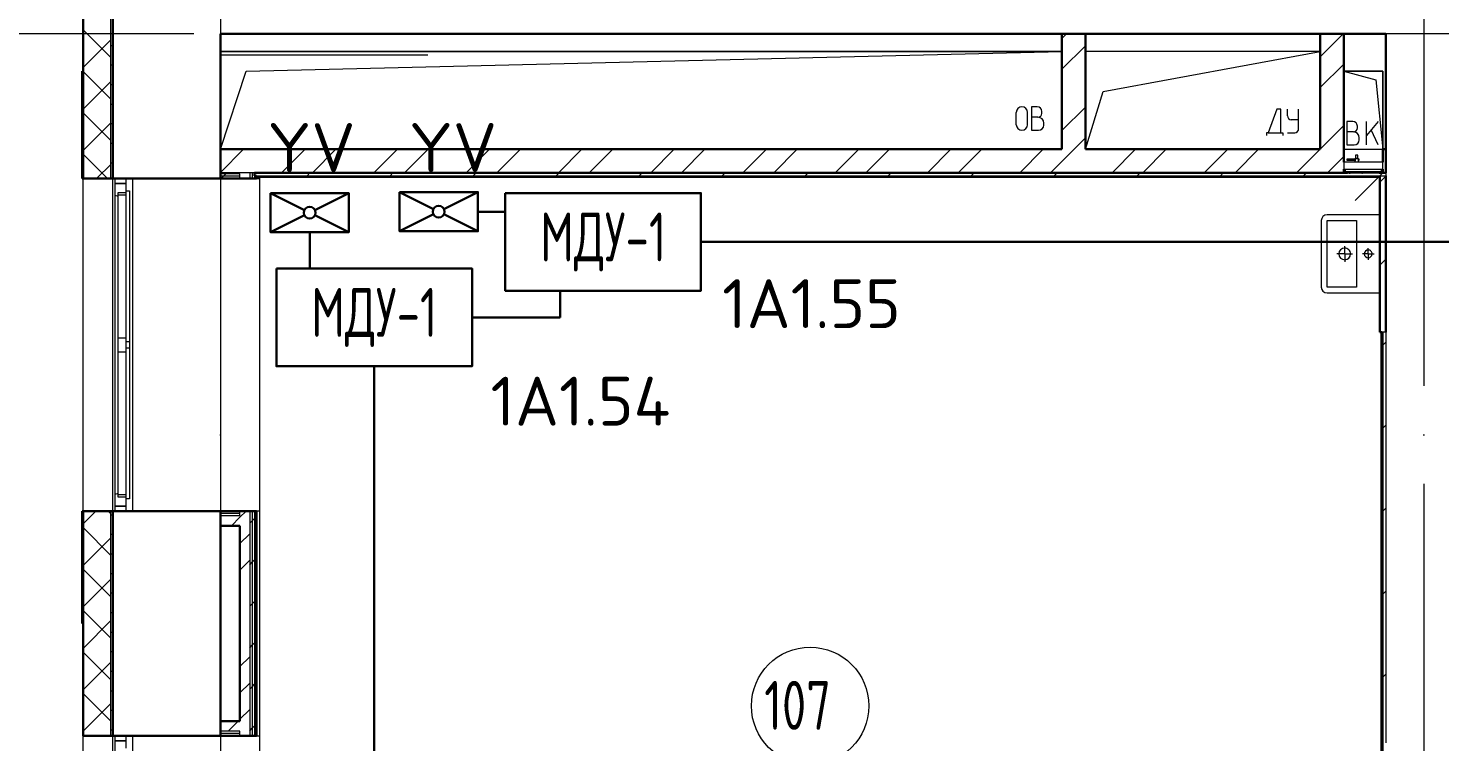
# Model space of a CAD drawing. Header units: millimetres. Extents: x -1073752 to 1436911, y -1379358 to 94781.
# Drawn here: x -1058849 to -1051637, y -906439 to -902790 of the extents above; entities that cross this region are included whole.
import ezdxf
from ezdxf.enums import TextEntityAlignment as Align

# ---------------------------------------------------------------- set-up
doc = ezdxf.new("R2010")
doc.units = ezdxf.units.MM
doc.set_wipeout_variables(frame=1)
doc.linetypes.add('ADSK_Линия сетки', pattern=[25, 20, -2.5, 0, -2.5])
for name, color, linetype, lineweight in [('_ Окна', 7, 'Continuous', 9), ('RC-Дымоудаление', 1, 'Continuous', 30), ('лс', 5, 'Continuous', 30), ('Марки помещений', 7, 'Continuous', 20), ('Оборудование', 7, 'Continuous', 18), ('Ограждение', 252, 'Continuous', 9), ('Окна', 7, 'Continuous', 9), ('Оси', 252, 'Continuous', 9), ('Перекрытие', 252, 'Continuous', 18), ('Стены внутренние', 7, 'Continuous', 18), ('Стены наружные', 7, 'Continuous', 18), ('Стены штриховка', 7, 'Continuous', 9), ('Узлы', 7, 'Continuous', 18)]:
    doc.layers.add(name, color=color, linetype=linetype, lineweight=lineweight)
doc.layers.add('RC-Позиционные_обозначения', color=7, linetype='Continuous')
doc.layers.add('RC-Таблицы', color=7, linetype='Continuous')
doc.layers.add('Линии', color=7, linetype='Continuous', lineweight=9, true_color=0x00a600)
doc.styles.add('GOST Common_3', font='', dxfattribs={"height": 3.5})
doc.styles.add('ISOCPEUR', font='isocpeur.ttf', dxfattribs={"height": 250})
doc.styles.add('RubezhCAD', font='isocpeur.ttf')
doc.styles.get("Standard").update_dxf_attribs({"font": 'arial.ttf'})
doc.styles.get('GOST Common_3').set_extended_font_data('GOST 2.304 type A')

# ---------------------------------------------------------------- blocks, each defined once
blk = doc.blocks.new('1 этаж')
at = {"color": 251, "lineweight": 18, "true_color": 0x636466}
for p, q in [((-61155.8, -5433.7), (-65455.8, -5433.7)), ((-65323.8, -5533.7), (-61155.8, -5433.7)), ((-59835.8, -5433.7), (-61035.8, -5433.7)), ((-60945.9, -5637.4), (-59835.8, -5433.7)), ((-65455.8, -5933.7), (-65323.8, -5533.7)), ((-59715.8, -5533.7), (-59551.7, -5578.3)), ((-59515.8, -5533.7), (-59715.8, -5533.7)), ((-59515.8, -5933.7), (-59515.8, -5533.7)), ((-59551.7, -5578.3), (-59515.8, -5933.7)), ((-61035.8, -5933.7), (-60945.9, -5637.4)), ((-61389.1, -5807.7), (-61389.1, -5745.1)), ((-61331.7, -5807.7), (-61331.7, -5745.1)), ((-61281.6, -5716.4), (-61311.6, -5716.4)), ((-61311.6, -5716.4), (-61311.6, -5836.4)), ((-61278.2, -5769.7), (-61311.6, -5769.7)), ((-61258.2, -5749.7), (-61258.2, -5739.7)), ((-60057.5, -5728.7), (-60101.2, -5848.7)), ((-60037.9, -5728.7), (-60057.5, -5728.7)), ((-60037.9, -5848.7), (-60037.9, -5728.7)), ((-60003.7, -5762.1), (-60003.7, -5728.7)), ((-59946.3, -5828.7), (-59946.3, -5728.7)), ((-61311.6, -5836.4), (-61274.9, -5836.4)), ((-61248.2, -5809.7), (-61248.2, -5799.7)), ((-59946.3, -5782.1), (-59983.7, -5782.1)), ((-59669.6, -5791.3), (-59699.6, -5791.3)), ((-59699.6, -5791.3), (-59699.6, -5911.3)), ((-59646.3, -5824.6), (-59646.3, -5814.6)), ((-59539.6, -5791.3), (-59599.6, -5862.8)), ((-59599.6, -5911.3), (-59599.6, -5791.3)), ((-59539.6, -5911.3), (-59575.6, -5834.2)), ((-60111.2, -5848.7), (-60111.2, -5863.7)), ((-60101.2, -5848.7), (-60111.2, -5848.7)), ((-60101.2, -5848.7), (-60037.9, -5848.7)), ((-60037.9, -5848.7), (-60027.9, -5848.7)), ((-60027.9, -5848.7), (-60027.9, -5863.7)), ((-60003.7, -5848.7), (-59966.3, -5848.7)), ((-59666.3, -5844.6), (-59699.6, -5844.6)), ((-59699.6, -5911.3), (-59663, -5911.3)), ((-59636.3, -5884.6), (-59636.3, -5874.6))]:
    blk.add_line(p, q, dxfattribs=at)
for centre, radius, start, end in [((-61360.4, -5745.1), 28.7, 0, 180), ((-61281.6, -5739.7), 23.3, 0, 90), ((-61278.2, -5749.7), 20, 270, 0), ((-61278.2, -5799.7), 30, 0, 90), ((-59983.7, -5762.1), 20, 180, 270), ((-61360.4, -5807.7), 28.7, 180, 0), ((-61274.9, -5809.7), 26.7, 270, 0), ((-59966.3, -5828.7), 20, 270, 0), ((-59669.6, -5814.6), 23.3, 0, 90), ((-59666.3, -5824.6), 20, 270, 0), ((-59666.3, -5874.6), 30, 0, 90), ((-59663, -5884.6), 26.7, 270, 0)]:
    blk.add_arc(centre, radius, start, end, dxfattribs=at)
at = {"layer": '_ Окна', "color": 251, "true_color": 0x636466}
for p, q in [((-65995.8, -6083.7), (-65995.8, -6108.7)), ((-65995.8, -6108.7), (-65937.8, -6108.7)), ((-65937.8, -6108.7), (-65937.8, -6083.7)), ((-65937.8, -7758.7), (-65995.8, -7758.7)), ((-65995.8, -7758.7), (-65995.8, -7783.7)), ((-65937.8, -7783.7), (-65937.8, -7758.7)), ((-65995.8, -8933.7), (-65995.8, -8958.7)), ((-65937.8, -8958.7), (-65937.8, -8933.7)), ((-65995.8, -8958.7), (-65937.8, -8958.7))]:
    blk.add_line(p, q, dxfattribs=at)
at = {"layer": '_ Окна', "color": 251, "lineweight": 18, "true_color": 0x636466}
for p, q in [((-65937.8, -6108.7), (-65995.8, -6108.7)), ((-65995.8, -6108.7), (-65995.8, -6168.2)), ((-65937.8, -6146.7), (-65937.8, -6108.7)), ((-65995.8, -6168.2), (-65978.8, -6172.7)), ((-65978.8, -6154.7), (-65937.8, -6154.7)), ((-65978.8, -6166.7), (-65978.8, -6154.7)), ((-65978.8, -7694.7), (-65995.8, -7699.3)), ((-65995.8, -7699.3), (-65995.8, -7758.7)), ((-65978.8, -7712.7), (-65978.8, -7700.7)), ((-65937.8, -7712.7), (-65978.8, -7712.7)), ((-65995.8, -7758.7), (-65937.8, -7758.7)), ((-65937.8, -7758.7), (-65937.8, -7720.7)), ((-65937.8, -8958.7), (-65995.8, -8958.7)), ((-65995.8, -8958.7), (-65995.8, -9018.2)), ((-65937.8, -8996.7), (-65937.8, -8958.7))]:
    blk.add_line(p, q, dxfattribs=at)
at = {"layer": 'Линии', "color": 251, "lineweight": 18, "ltscale": 100, "true_color": 0x636466}
for p, q in [((-65455.8, -5343.7), (-65455.8, -5450.7)), ((-65455.8, -5450.7), (-64395.8, -5450.7))]:
    blk.add_line(p, q, dxfattribs=at)
at = {"layer": 'Марки помещений', "color": 251, "true_color": 0x636466}
blk.add_circle((-62442.4, -8780.1), 300, dxfattribs=at)
at = {"layer": 'Оборудование', "color": 251, "true_color": 0x636466}
for p, q in [((-59700, -5983.4), (-59700, -5988.4)), ((-59654.1, -5983.4), (-59700, -5983.4)), ((-59659, -5982.8), (-59659, -5998.7)), ((-59639.7, -5982.8), (-59659, -5982.8)), ((-59655.4, -5980.9), (-59657.4, -5982.8)), ((-59655.4, -5963.4), (-59655.4, -5980.9)), ((-59643.2, -5963.4), (-59655.4, -5963.4)), ((-59643.2, -5980.9), (-59655.4, -5980.9)), ((-59636.2, -5983.4), (-59644.5, -5983.4)), ((-59643.2, -5980.9), (-59643.2, -5963.4)), ((-59641.2, -5982.8), (-59643.2, -5980.9)), ((-59639.7, -5998.7), (-59639.7, -5982.8)), ((-59636.2, -5988.4), (-59636.2, -5983.4)), ((-59715.8, -5998.7), (-59715.8, -6035.1)), ((-59515.8, -5998.7), (-59715.8, -5998.7)), ((-59714.9, -6036), (-59516.7, -6036)), ((-59708.8, -6036), (-59708.8, -6045.8)), ((-59707.8, -6046.7), (-59523.8, -6046.7)), ((-59700, -5988.4), (-59654.1, -5988.4)), ((-59696.8, -6048.3), (-59696.8, -6053.7)), ((-59696.8, -6053.7), (-59534.8, -6053.7)), ((-59687.8, -6047.2), (-59687.8, -6045.8)), ((-59687.8, -6047.2), (-59687.8, -6045.8)), ((-59687.8, -6053.7), (-59687.8, -6055.7)), ((-59687.8, -6055.7), (-59683.8, -6055.7)), ((-59623.3, -6055.7), (-59683.8, -6055.7)), ((-59515.8, -6053.7), (-59657.2, -6195.2)), ((-59644.5, -5988.4), (-59636.2, -5988.4)), ((-59623.3, -6055.7), (-59619.3, -6055.7)), ((-59619.3, -6055.7), (-59619.3, -6053.7)), ((-59543.8, -6045.8), (-59543.8, -6047.2)), ((-59543.8, -6047.2), (-59543.8, -6045.8)), ((-59534.8, -6053.7), (-59534.8, -6048.3)), ((-59522.8, -6045.8), (-59522.8, -6036)), ((-59515.8, -6035.1), (-59515.8, -5998.7))]:
    blk.add_line(p, q, dxfattribs=at)
for points, knots in [([(-59715.8, -6035.1), (-59715.8, -6035.2), (-59715.8, -6035.4), (-59715.7, -6035.6), (-59715.6, -6035.7), (-59715.4, -6035.8), (-59715.3, -6035.9), (-59715.1, -6036), (-59715, -6036), (-59714.9, -6036)], [0, 0, 0, 0, 0.166667, 0.333333, 0.458333, 0.583333, 0.708333, 0.833333, 1, 1, 1, 1]), ([(-59708.8, -6045.8), (-59708.8, -6045.9), (-59708.8, -6046), (-59708.7, -6046.2), (-59708.6, -6046.4), (-59708.4, -6046.5), (-59708.3, -6046.6), (-59708.2, -6046.7), (-59708.1, -6046.7), (-59707.9, -6046.7), (-59707.8, -6046.7)], [0, 0, 0, 0, 0.166667, 0.333333, 0.458333, 0.583333, 0.666667, 0.75, 0.833333, 1, 1, 1, 1]), ([(-59698.3, -6046.7), (-59698.2, -6046.7), (-59698, -6046.8), (-59697.7, -6046.8), (-59697.6, -6046.9), (-59697.4, -6047), (-59697.2, -6047.2), (-59697.1, -6047.3), (-59697, -6047.5), (-59696.9, -6047.7), (-59696.8, -6047.9), (-59696.8, -6048.1), (-59696.8, -6048.3)], [0, 0, 0, 0, 0.166667, 0.25, 0.333333, 0.416667, 0.5, 0.583333, 0.666667, 0.75, 0.833333, 1, 1, 1, 1]), ([(-59534.8, -6048.3), (-59534.8, -6048.1), (-59534.8, -6047.9), (-59534.7, -6047.7), (-59534.6, -6047.5), (-59534.5, -6047.3), (-59534.4, -6047.2), (-59534.2, -6047), (-59534, -6046.9), (-59533.9, -6046.8), (-59533.6, -6046.8), (-59533.4, -6046.7), (-59533.3, -6046.7)], [-1, -1, -1, -1, -0.833333, -0.75, -0.666667, -0.583333, -0.5, -0.416667, -0.333333, -0.25, -0.166667, 0, 0, 0, 0]), ([(-59523.8, -6046.7), (-59523.7, -6046.7), (-59523.5, -6046.7), (-59523.4, -6046.7), (-59523.3, -6046.6), (-59523.2, -6046.5), (-59523, -6046.4), (-59522.9, -6046.2), (-59522.8, -6046), (-59522.8, -6045.9), (-59522.8, -6045.8)], [-1, -1, -1, -1, -0.833333, -0.75, -0.666667, -0.583333, -0.458333, -0.333333, -0.166667, 0, 0, 0, 0]), ([(-59516.7, -6036), (-59516.6, -6036), (-59516.5, -6036), (-59516.3, -6036), (-59516.2, -6035.9), (-59516, -6035.7), (-59515.9, -6035.6), (-59515.8, -6035.4), (-59515.8, -6035.2), (-59515.8, -6035.1)], [-1, -1, -1, -1, -0.833333, -0.75, -0.583333, -0.458333, -0.333333, -0.166667, 0, 0, 0, 0])]:
    blk.add_open_spline(points, degree=3, knots=knots, dxfattribs=at)
at = {"layer": 'Ограждение', "color": 251, "true_color": 0x636466}
for p, q in [((-65905.8, -6083.7), (-65905.8, -7783.7)), ((-65455.8, -6083.7), (-65455.8, -7783.7)), ((-65270.8, -6083.7), (-65255.8, -6083.7)), ((-65255.8, -6073.7), (-65255.8, -13778.7)), ((-59530.8, -6078.7), (-65255.8, -6078.7)), ((-65255.8, -6083.7), (-65255.8, -7783.7)), ((-59525.8, -6868.5), (-59525.8, -11693.7)), ((-65255.8, -7783.7), (-65270.8, -7783.7)), ((-65905.8, -8933.7), (-65905.8, -10633.7)), ((-65455.8, -8933.7), (-65455.8, -10633.7)), ((-65270.8, -8933.7), (-65255.8, -8933.7)), ((-65255.8, -8933.7), (-65255.8, -10633.7))]:
    blk.add_line(p, q, dxfattribs=at)
at = {"layer": 'Окна', "color": 251, "true_color": 0x636466}
for p, q in [((-65995.8, -6168.2), (-65995.8, -7699.3)), ((-65978.8, -6898.7), (-65978.8, -6166.7)), ((-65978.8, -6166.7), (-65937.8, -6166.7)), ((-65937.8, -6918.7), (-65937.8, -6146.7)), ((-65937.8, -6146.7), (-65920.8, -6146.7)), ((-65920.8, -6146.7), (-65920.8, -6918.7)), ((-65978.8, -6968.7), (-65978.8, -6898.7)), ((-65937.8, -6898.7), (-65978.8, -6898.7)), ((-65937.8, -6948.7), (-65937.8, -6918.7)), ((-65920.8, -6918.7), (-65937.8, -6918.7)), ((-65920.8, -6918.7), (-65920.8, -6948.7)), ((-65978.8, -7700.7), (-65978.8, -6968.7)), ((-65978.8, -6968.7), (-65937.8, -6968.7)), ((-65937.8, -7720.7), (-65937.8, -6948.7)), ((-65937.8, -6948.7), (-65920.8, -6948.7)), ((-65920.8, -6948.7), (-65920.8, -7720.7)), ((-65937.8, -7700.7), (-65978.8, -7700.7)), ((-65920.8, -7720.7), (-65937.8, -7720.7))]:
    blk.add_line(p, q, dxfattribs=at)
at = {"layer": 'Оси', "color": 251, "linetype": 'ADSK_Линия сетки', "ltscale": 100, "true_color": 0x636466}
for p, q in [((-65455.8, -2643.7), (-65455.8, -33769.9)), ((-59305.8, -2643.7), (-59305.8, -33769.9)), ((4411.5, -5343.7), (-72528.1, -5343.7))]:
    blk.add_line(p, q, dxfattribs=at)
at = {"layer": 'Перекрытие', "color": 251, "ltscale": 100, "true_color": 0x636466}
for p, q in [((-65455.8, -5433.7), (-61155.8, -5433.7)), ((-59715.8, -5533.7), (-59515.8, -5533.7)), ((-59515.8, -5533.7), (-59515.8, -5933.7))]:
    blk.add_line(p, q, dxfattribs=at)
at = {"layer": 'Стены внутренние', "color": 251, "lineweight": 30, "true_color": 0x636466}
for p, q in [((-66157.8, -4641.7), (-66157.8, -6083.7)), ((-65455.8, -5933.7), (-65455.8, -5343.7)), ((-65455.8, -5343.7), (-61155.8, -5343.7)), ((-61035.8, -5343.7), (-59835.8, -5343.7)), ((-59715.8, -5343.7), (-59500.8, -5343.7)), ((-59500.8, -5343.7), (-59500.8, -5933.7)), ((-66157.8, -6083.7), (-66015.8, -6083.7)), ((-66005.8, -6083.7), (-65455.8, -6083.7)), ((-59500.8, -6068.7), (-59500.8, -6868.5)), ((-66157.8, -7783.7), (-66157.8, -8933.7)), ((-66015.8, -7783.7), (-66157.8, -7783.7)), ((-65455.8, -7783.7), (-66005.8, -7783.7)), ((-66005.8, -7783.7), (-66005.8, -8933.7)), ((-65455.8, -8858.7), (-65455.8, -7858.7)), ((-66157.8, -8933.7), (-66015.8, -8933.7)), ((-66005.8, -8933.7), (-65455.8, -8933.7))]:
    blk.add_line(p, q, dxfattribs=at)
at = {"layer": 'Стены внутренние', "color": 251, "linetype": 'Continuous', "lineweight": 9, "true_color": 0x636466}
for p, q in [((-66015.8, -5464.6), (-66155.8, -5324.6)), ((-66155.8, -5514.3), (-66015.8, -5374.3)), ((-66155.8, -5492), (-66155.8, -5492)), ((-66015.8, -5676.7), (-66155.8, -5536.7)), ((-66155.8, -5726.4), (-66015.8, -5586.4)), ((-66155.8, -5695.2), (-66155.8, -5695.2)), ((-66015.8, -5888.8), (-66155.8, -5748.8)), ((-66155.8, -5938.5), (-66015.8, -5798.5)), ((-66033, -6083.7), (-66155.8, -5961)), ((-66155.8, -6000), (-66155.8, -6000)), ((-66086.9, -6081.7), (-66015.8, -6010.7)), ((-66155.8, -6067.6), (-66157.8, -6064.1)), ((-66146.5, -6083.7), (-66147.6, -6081.7)), ((-66155.8, -7847.7), (-66093.8, -7785.7)), ((-66015.8, -7798), (-66030.1, -7783.7)), ((-66015.8, -8010.2), (-66155.8, -7870.2)), ((-66155.8, -8059.9), (-66015.8, -7919.9)), ((-66155.8, -7930.4), (-66155.8, -7930.4)), ((-66015.8, -8222.3), (-66155.8, -8082.3)), ((-66155.8, -8272), (-66015.8, -8132)), ((-66155.8, -8235.2), (-66155.8, -8235.2)), ((-66015.8, -8434.4), (-66155.8, -8294.4)), ((-66155.8, -8484.1), (-66015.8, -8344.1)), ((-66015.8, -8646.6), (-66155.8, -8506.6)), ((-66155.8, -8696.3), (-66015.8, -8556.3)), ((-66015.8, -8858.7), (-66155.8, -8718.7)), ((-66155.8, -8908.4), (-66015.8, -8768.4)), ((-66155.8, -8844.8), (-66155.8, -8844.8)), ((-66154.9, -8931.7), (-66155.8, -8930.8))]:
    blk.add_line(p, q, dxfattribs=at)
at = {"layer": 'Стены внутренние', "color": 251, "true_color": 0x636466}
for p, q in [((-59500.8, -6053.7), (-59500.8, -6068.7)), ((-66157.8, -7783.7), (-66157.8, -6083.7)), ((-66005.8, -7783.7), (-66005.8, -6083.7)), ((-59500.8, -6868.5), (-59500.8, -8968.7)), ((-66157.8, -10633.7), (-66157.8, -8933.7)), ((-66005.8, -10633.7), (-66005.8, -8933.7))]:
    blk.add_line(p, q, dxfattribs=at)
at = {"layer": 'Стены наружные', "color": 251, "lineweight": 30, "true_color": 0x636466}
for p, q in [((-66005.8, -6083.7), (-66005.8, -4793.7)), ((-61155.8, -5343.7), (-61155.8, -5933.7)), ((-61035.8, -5343.7), (-61155.8, -5343.7)), ((-61035.8, -5933.7), (-61035.8, -5343.7)), ((-59835.8, -5343.7), (-59835.8, -5933.7)), ((-59715.8, -5343.7), (-59835.8, -5343.7)), ((-59715.8, -5998.7), (-59715.8, -5343.7)), ((-66162.8, -5533.7), (-66162.8, -6083.7)), ((-66157.8, -5533.7), (-66162.8, -5533.7)), ((-61155.8, -5933.7), (-65455.8, -5933.7)), ((-65455.8, -5933.7), (-65455.8, -6083.7)), ((-59835.8, -5933.7), (-61035.8, -5933.7)), ((-59500.8, -5933.7), (-59515.8, -5933.7)), ((-59515.8, -5933.7), (-59515.8, -5998.7)), ((-59500.8, -6053.7), (-59500.8, -5933.7)), ((-59696.8, -6053.7), (-65280.8, -6053.7)), ((-65280.8, -6053.7), (-65280.8, -6068.7)), ((-59715.8, -6053.7), (-59715.8, -6035.4)), ((-59500.8, -6053.7), (-59534.8, -6053.7)), ((-59515.8, -6035.4), (-59515.8, -6053.7)), ((-66162.8, -6083.7), (-66157.8, -6083.7)), ((-66015.8, -6083.7), (-66005.8, -6083.7)), ((-65455.8, -6083.7), (-65270.8, -6083.7)), ((-65275.8, -6068.7), (-65270.8, -6068.7)), ((-65270.8, -6083.7), (-65270.8, -6073.7)), ((-65270.8, -6073.7), (-59530.8, -6073.7)), ((-59530.8, -6073.7), (-59530.8, -6868.5)), ((-59530.8, -6868.5), (-59520.8, -6868.5)), ((-59520.8, -6868.5), (-59520.8, -11693.7)), ((-66162.8, -7783.7), (-66162.8, -8358.7)), ((-66157.8, -7783.7), (-66162.8, -7783.7)), ((-66005.8, -7783.7), (-66015.8, -7783.7)), ((-65270.8, -7783.7), (-65455.8, -7783.7)), ((-65455.8, -7783.7), (-65455.8, -7858.7)), ((-65270.8, -8933.7), (-65270.8, -7783.7)), ((-65455.8, -7858.7), (-65355.8, -7858.7)), ((-65355.8, -7858.7), (-65355.8, -8858.7)), ((-66162.8, -8358.7), (-66157.8, -8358.7)), ((-65355.8, -8858.7), (-65455.8, -8858.7)), ((-65455.8, -8858.7), (-65455.8, -8933.7)), ((-66015.8, -8933.7), (-66005.8, -8933.7)), ((-65455.8, -8933.7), (-65270.8, -8933.7))]:
    blk.add_line(p, q, dxfattribs=at)
at = {"layer": 'Стены наружные', "color": 251, "linetype": 'Continuous', "lineweight": 9, "true_color": 0x636466}
for p, q in [((-66005.8, -5404), (-66015.8, -5404)), ((-61155.8, -5366.8), (-61132.7, -5343.7)), ((-61155.8, -5524), (-61035.8, -5404)), ((-59835.8, -5461.2), (-59718.3, -5343.7)), ((-66005.8, -5504), (-66015.8, -5504)), ((-59835.8, -5618.3), (-59715.8, -5498.3)), ((-66005.8, -5604), (-66015.8, -5604)), ((-66005.8, -5704), (-66015.8, -5704)), ((-61155.8, -5838.3), (-61035.8, -5718.3)), ((-66005.8, -5804), (-66015.8, -5804)), ((-59835.8, -5932.7), (-59715.8, -5812.7)), ((-66005.8, -5904), (-66015.8, -5904)), ((-61094.1, -5933.7), (-61035.8, -5875.4)), ((-66159.1, -5924.6), (-66162.8, -5930.9)), ((-65455.8, -6052.3), (-65337.3, -5933.7)), ((-65143, -6053.7), (-65023, -5933.7)), ((-64985.8, -6053.7), (-64865.8, -5933.7)), ((-64671.5, -6053.7), (-64551.5, -5933.7)), ((-64514.4, -6053.7), (-64394.4, -5933.7)), ((-64200, -6053.7), (-64080, -5933.7)), ((-64042.9, -6053.7), (-63922.9, -5933.7)), ((-63728.6, -6053.7), (-63608.6, -5933.7)), ((-63571.4, -6053.7), (-63451.4, -5933.7)), ((-63257.1, -6053.7), (-63137.1, -5933.7)), ((-63100, -6053.7), (-62980, -5933.7)), ((-62785.7, -6053.7), (-62665.7, -5933.7)), ((-62628.5, -6053.7), (-62508.5, -5933.7)), ((-62314.2, -6053.7), (-62194.2, -5933.7)), ((-62157, -6053.7), (-62037, -5933.7)), ((-61842.7, -6053.7), (-61722.7, -5933.7)), ((-61685.6, -6053.7), (-61565.6, -5933.7)), ((-61371.3, -6053.7), (-61251.3, -5933.7)), ((-61214.1, -6053.7), (-61094.1, -5933.7)), ((-60899.8, -6053.7), (-60779.8, -5933.7)), ((-60742.6, -6053.7), (-60622.6, -5933.7)), ((-60428.3, -6053.7), (-60308.3, -5933.7)), ((-60271.2, -6053.7), (-60151.2, -5933.7)), ((-59956.9, -6053.7), (-59836.9, -5933.7)), ((-59799.7, -6053.7), (-59715.8, -5969.8)), ((-66005.8, -6004), (-66015.8, -6004)), ((-65013.2, -6068.7), (-64998.2, -6053.7)), ((-64588.9, -6068.7), (-64573.9, -6053.7)), ((-64164.7, -6068.7), (-64149.7, -6053.7)), ((-63740.4, -6068.7), (-63725.4, -6053.7)), ((-63316.1, -6068.7), (-63301.1, -6053.7)), ((-62891.9, -6068.7), (-62876.9, -6053.7)), ((-62467.6, -6068.7), (-62452.6, -6053.7)), ((-62043.3, -6068.7), (-62028.3, -6053.7)), ((-61619.1, -6068.7), (-61604.1, -6053.7)), ((-61194.8, -6068.7), (-61179.8, -6053.7)), ((-60770.6, -6068.7), (-60755.6, -6053.7)), ((-60346.3, -6068.7), (-60331.3, -6053.7)), ((-59922, -6068.7), (-59907, -6053.7)), ((-66157.8, -6064.1), (-66158.4, -6063.1)), ((-65452.5, -6083.7), (-65440, -6071.2)), ((-65440, -6071.2), (-65427.5, -6058.7)), ((-65230.3, -6073.7), (-65225.3, -6068.7)), ((-65159.6, -6073.7), (-65154.6, -6068.7)), ((-65088.9, -6073.7), (-65083.9, -6068.7)), ((-65018.2, -6073.7), (-65013.2, -6068.7)), ((-64947.5, -6073.7), (-64942.5, -6068.7)), ((-64876.8, -6073.7), (-64871.8, -6068.7)), ((-64806.1, -6073.7), (-64801.1, -6068.7)), ((-64735.3, -6073.7), (-64730.3, -6068.7)), ((-64664.6, -6073.7), (-64659.6, -6068.7)), ((-64593.9, -6073.7), (-64588.9, -6068.7)), ((-64523.2, -6073.7), (-64518.2, -6068.7)), ((-64452.5, -6073.7), (-64447.5, -6068.7)), ((-64381.8, -6073.7), (-64376.8, -6068.7)), ((-64311.1, -6073.7), (-64306.1, -6068.7)), ((-64240.4, -6073.7), (-64235.4, -6068.7)), ((-64169.7, -6073.7), (-64164.7, -6068.7)), ((-64099, -6073.7), (-64094, -6068.7)), ((-64028.2, -6073.7), (-64023.2, -6068.7)), ((-63957.5, -6073.7), (-63952.5, -6068.7)), ((-63886.8, -6073.7), (-63881.8, -6068.7)), ((-63816.1, -6073.7), (-63811.1, -6068.7)), ((-63745.4, -6073.7), (-63740.4, -6068.7)), ((-63674.7, -6073.7), (-63669.7, -6068.7)), ((-63604, -6073.7), (-63599, -6068.7)), ((-63533.3, -6073.7), (-63528.3, -6068.7)), ((-63462.6, -6073.7), (-63457.6, -6068.7)), ((-63391.8, -6073.7), (-63386.8, -6068.7)), ((-63321.1, -6073.7), (-63316.1, -6068.7)), ((-63250.4, -6073.7), (-63245.4, -6068.7)), ((-63179.7, -6073.7), (-63174.7, -6068.7)), ((-63109, -6073.7), (-63104, -6068.7)), ((-63038.3, -6073.7), (-63033.3, -6068.7)), ((-62967.6, -6073.7), (-62962.6, -6068.7)), ((-62896.9, -6073.7), (-62891.9, -6068.7)), ((-62826.2, -6073.7), (-62821.2, -6068.7)), ((-62755.5, -6073.7), (-62750.5, -6068.7)), ((-62684.7, -6073.7), (-62679.7, -6068.7)), ((-62614, -6073.7), (-62609, -6068.7)), ((-62543.3, -6073.7), (-62538.3, -6068.7)), ((-62472.6, -6073.7), (-62467.6, -6068.7)), ((-62401.9, -6073.7), (-62396.9, -6068.7)), ((-62331.2, -6073.7), (-62326.2, -6068.7)), ((-62260.5, -6073.7), (-62255.5, -6068.7)), ((-62189.8, -6073.7), (-62184.8, -6068.7)), ((-62119.1, -6073.7), (-62114.1, -6068.7)), ((-62048.3, -6073.7), (-62043.3, -6068.7)), ((-61977.6, -6073.7), (-61972.6, -6068.7)), ((-61906.9, -6073.7), (-61901.9, -6068.7)), ((-61836.2, -6073.7), (-61831.2, -6068.7)), ((-61765.5, -6073.7), (-61760.5, -6068.7)), ((-61694.8, -6073.7), (-61689.8, -6068.7)), ((-61624.1, -6073.7), (-61619.1, -6068.7)), ((-61553.4, -6073.7), (-61548.4, -6068.7)), ((-61482.7, -6073.7), (-61477.7, -6068.7)), ((-61411.9, -6073.7), (-61406.9, -6068.7)), ((-61341.2, -6073.7), (-61336.2, -6068.7)), ((-61270.5, -6073.7), (-61265.5, -6068.7)), ((-61199.8, -6073.7), (-61194.8, -6068.7)), ((-61129.1, -6073.7), (-61124.1, -6068.7)), ((-61058.4, -6073.7), (-61053.4, -6068.7)), ((-60987.7, -6073.7), (-60982.7, -6068.7)), ((-60917, -6073.7), (-60912, -6068.7)), ((-60846.3, -6073.7), (-60841.3, -6068.7)), ((-60775.6, -6073.7), (-60770.6, -6068.7)), ((-60704.8, -6073.7), (-60699.8, -6068.7)), ((-60634.1, -6073.7), (-60629.1, -6068.7)), ((-60563.4, -6073.7), (-60558.4, -6068.7)), ((-60492.7, -6073.7), (-60487.7, -6068.7)), ((-60422, -6073.7), (-60417, -6068.7)), ((-60351.3, -6073.7), (-60346.3, -6068.7)), ((-60280.6, -6073.7), (-60275.6, -6068.7)), ((-60209.9, -6073.7), (-60204.9, -6068.7)), ((-60139.2, -6073.7), (-60134.2, -6068.7)), ((-60068.4, -6073.7), (-60063.4, -6068.7)), ((-59997.7, -6073.7), (-59992.7, -6068.7)), ((-59927, -6073.7), (-59922, -6068.7)), ((-59856.3, -6073.7), (-59851.3, -6068.7)), ((-59785.6, -6073.7), (-59780.6, -6068.7)), ((-59714.9, -6073.7), (-59709.9, -6068.7)), ((-59644.2, -6073.7), (-59639.2, -6068.7)), ((-59573.5, -6073.7), (-59568.5, -6068.7)), ((-59530.8, -6101.8), (-59500.8, -6071.8)), ((-59530.8, -6526), (-59500.8, -6496)), ((-59520.8, -6869.6), (-59519.7, -6868.5)), ((-59515.8, -6935.3), (-59500.8, -6920.3)), ((-59520.8, -6940.3), (-59515.8, -6935.3)), ((-59520.8, -7011), (-59515.8, -7006)), ((-59520.8, -7081.7), (-59515.8, -7076.7)), ((-59520.8, -7152.4), (-59515.8, -7147.4)), ((-59520.8, -7223.1), (-59515.8, -7218.1)), ((-59520.8, -7293.9), (-59515.8, -7288.9)), ((-59515.8, -7359.6), (-59500.8, -7344.6)), ((-59520.8, -7364.6), (-59515.8, -7359.6)), ((-59520.8, -7435.3), (-59515.8, -7430.3)), ((-59520.8, -7506), (-59515.8, -7501)), ((-59520.8, -7576.7), (-59515.8, -7571.7)), ((-59520.8, -7647.4), (-59515.8, -7642.4)), ((-59520.8, -7718.1), (-59515.8, -7713.1)), ((-65455.8, -7784.1), (-65455.4, -7783.7)), ((-65355.8, -7815.4), (-65324.1, -7783.7)), ((-59520.8, -7788.8), (-59515.8, -7783.8)), ((-59515.8, -7783.8), (-59500.8, -7768.8)), ((-66005.8, -7804), (-66015.8, -7804)), ((-65399.1, -7858.7), (-65355.8, -7815.4)), ((-65305.8, -7846.3), (-65293.3, -7833.8)), ((-65293.3, -7833.8), (-65280.8, -7821.3)), ((-65275.8, -7816.3), (-65270.8, -7811.3)), ((-59520.8, -7859.5), (-59515.8, -7854.5)), ((-66005.8, -7904), (-66015.8, -7904)), ((-65355.8, -7950.4), (-65305.8, -7900.4)), ((-65275.8, -7887), (-65270.8, -7882)), ((-59520.8, -7930.3), (-59515.8, -7925.3)), ((-66005.8, -8004), (-66015.8, -8004)), ((-65275.8, -7957.7), (-65270.8, -7952.7)), ((-59520.8, -8001), (-59515.8, -7996)), ((-65355.8, -8085.3), (-65305.8, -8035.3)), ((-65305.8, -8058.4), (-65293.3, -8045.9)), ((-65293.3, -8045.9), (-65280.8, -8033.4)), ((-65280.8, -8033.4), (-65275.8, -8028.4)), ((-65275.8, -8028.4), (-65270.8, -8023.4)), ((-59520.8, -8071.7), (-59515.8, -8066.7)), ((-66005.8, -8104), (-66015.8, -8104)), ((-65275.8, -8099.1), (-65270.8, -8094.1)), ((-59520.8, -8142.4), (-59515.8, -8137.4)), ((-66005.8, -8204), (-66015.8, -8204)), ((-65275.8, -8169.8), (-65270.8, -8164.8)), ((-59520.8, -8213.1), (-59515.8, -8208.1)), ((-59515.8, -8208.1), (-59500.8, -8193.1)), ((-65305.8, -8270.5), (-65293.3, -8258)), ((-65293.3, -8258), (-65280.8, -8245.5)), ((-65275.8, -8240.5), (-65270.8, -8235.5)), ((-59520.8, -8283.8), (-59515.8, -8278.8)), ((-66005.8, -8304), (-66015.8, -8304)), ((-65275.8, -8311.2), (-65270.8, -8306.2)), ((-59520.8, -8354.5), (-59515.8, -8349.5)), ((-66005.8, -8404), (-66015.8, -8404)), ((-65275.8, -8382), (-65270.8, -8377)), ((-59520.8, -8425.2), (-59515.8, -8420.2)), ((-66005.8, -8504), (-66015.8, -8504)), ((-65305.8, -8482.7), (-65293.3, -8470.2)), ((-65293.3, -8470.2), (-65280.8, -8457.7)), ((-65280.8, -8457.7), (-65275.8, -8452.7)), ((-65275.8, -8452.7), (-65270.8, -8447.7)), ((-59520.8, -8495.9), (-59515.8, -8490.9)), ((-65355.8, -8578.7), (-65305.8, -8528.7)), ((-65275.8, -8523.4), (-65270.8, -8518.4)), ((-59520.8, -8566.6), (-59515.8, -8561.6)), ((-66005.8, -8604), (-66015.8, -8604)), ((-65275.8, -8594.1), (-65270.8, -8589.1)), ((-59520.8, -8637.4), (-59515.8, -8632.4)), ((-59515.8, -8632.4), (-59500.8, -8617.4)), ((-66005.8, -8704), (-66015.8, -8704)), ((-65355.8, -8713.7), (-65305.8, -8663.7)), ((-65305.8, -8694.8), (-65293.3, -8682.3)), ((-65293.3, -8682.3), (-65280.8, -8669.8)), ((-65275.8, -8664.8), (-65270.8, -8659.8)), ((-59520.8, -8708.1), (-59515.8, -8703.1)), ((-65355.8, -8848.6), (-65305.8, -8798.6)), ((-65275.8, -8735.5), (-65270.8, -8730.5)), ((-59520.8, -8778.8), (-59515.8, -8773.8)), ((-66005.8, -8804), (-66015.8, -8804)), ((-65415.9, -8908.7), (-65365.9, -8858.7)), ((-65275.8, -8806.2), (-65270.8, -8801.2)), ((-59520.8, -8849.5), (-59515.8, -8844.5)), ((-66005.8, -8904), (-66015.8, -8904)), ((-65305.8, -8906.9), (-65293.3, -8894.4)), ((-65293.3, -8894.4), (-65280.8, -8881.9)), ((-65280.8, -8881.9), (-65275.8, -8876.9)), ((-65275.8, -8876.9), (-65270.8, -8871.9)), ((-59520.8, -8920.2), (-59515.8, -8915.2))]:
    blk.add_line(p, q, dxfattribs=at)
at = {"layer": 'Стены наружные', "color": 251, "true_color": 0x636466}
blk.add_line((-59715.8, -5933.7), (-59515.8, -5933.7), dxfattribs=at)
at = {"layer": 'Стены штриховка', "color": 251, "true_color": 0x636466}
for p, q in [((-66155.8, -4641.7), (-66155.8, -6081.7)), ((-66015.8, -6083.7), (-66015.8, -4793.7)), ((-65280.8, -6053.7), (-65455.8, -6053.7)), ((-65305.8, -6053.7), (-65305.8, -6083.7)), ((-65293.3, -6053.7), (-65293.3, -6083.7)), ((-66155.8, -6081.7), (-66081.8, -6081.7)), ((-66081.8, -6083.7), (-66081.8, -6081.7)), ((-65355.8, -6058.7), (-65455.8, -6058.7)), ((-65355.8, -6071.2), (-65455.8, -6071.2)), ((-65355.8, -6083.7), (-65355.8, -6058.7)), ((-65280.8, -6068.7), (-65280.8, -6083.7)), ((-65275.8, -6083.7), (-65275.8, -6068.7)), ((-65270.8, -6068.7), (-59500.8, -6068.7)), ((-59530.8, -6073.7), (-59530.8, -6068.7)), ((-59500.8, -6868.5), (-59520.8, -6868.5)), ((-59515.8, -6868.5), (-59515.8, -11693.7)), ((-66155.8, -7785.7), (-66155.8, -8931.7)), ((-66081.8, -7785.7), (-66155.8, -7785.7)), ((-66081.8, -7785.7), (-66081.8, -7783.7)), ((-66015.8, -8933.7), (-66015.8, -7783.7)), ((-65355.8, -7808.7), (-65355.8, -7783.7)), ((-65305.8, -7783.7), (-65305.8, -8933.7)), ((-65293.3, -7783.7), (-65293.3, -8933.7)), ((-65280.8, -7783.7), (-65280.8, -8933.7)), ((-65275.8, -8933.7), (-65275.8, -7783.7)), ((-65355.8, -7796.2), (-65455.8, -7796.2)), ((-65355.8, -7808.7), (-65455.8, -7808.7)), ((-66155.8, -8931.7), (-66081.8, -8931.7)), ((-66081.8, -8933.7), (-66081.8, -8931.7)), ((-65355.8, -8908.7), (-65455.8, -8908.7)), ((-65355.8, -8921.2), (-65455.8, -8921.2)), ((-65355.8, -8933.7), (-65355.8, -8908.7))]:
    blk.add_line(p, q, dxfattribs=at)
at = {"layer": 'Узлы', "color": 251, "lineweight": 9, "true_color": 0x636466}
for p, q in [((-59530.8, -6268.5), (-59800.8, -6268.5)), ((-59830.8, -6298.5), (-59830.8, -6468.5)), ((-59830.8, -6468.5), (-59830.8, -6638.5)), ((-59710.8, -6468.5), (-59750.8, -6468.5)), ((-59710.8, -6468.5), (-59710.8, -6428.5)), ((-59710.8, -6468.5), (-59710.8, -6508.5)), ((-59710.8, -6468.5), (-59670.8, -6468.5)), ((-59590.8, -6468.5), (-59620.8, -6468.5)), ((-59590.8, -6468.5), (-59590.8, -6438.5)), ((-59590.8, -6468.5), (-59590.8, -6498.5)), ((-59590.8, -6468.5), (-59560.8, -6468.5)), ((-59800.8, -6668.5), (-59530.8, -6668.5))]:
    blk.add_line(p, q, dxfattribs=at)
at = {"layer": 'Узлы', "color": 251, "true_color": 0x636466}
for p, q in [((-59800.8, -6638.5), (-59800.8, -6298.5)), ((-59800.8, -6298.5), (-59649.9, -6298.5)), ((-59649.9, -6298.5), (-59649.9, -6638.5)), ((-59649.9, -6638.5), (-59800.8, -6638.5))]:
    blk.add_line(p, q, dxfattribs=at)
for centre, start, end in [((-59800.8, -6298.5), 90, 180), ((-59800.8, -6638.5), 180, 270)]:
    blk.add_arc(centre, 30, start, end, dxfattribs=at)
at = {"layer": 'Узлы', "color": 251, "lineweight": 9, "true_color": 0x636466}
for centre, radius, start, end in [((-59710.8, -6468.5), 30, 90, 180), ((-59710.8, -6468.5), 30, 180, 270), ((-59710.8, -6468.5), 30, 0, 90.00772), ((-59710.8, -6468.5), 30, 270, 0), ((-59590.8, -6468.5), 20, 90, 180), ((-59590.8, -6468.5), 20, 180, 270), ((-59590.8, -6468.5), 20, 0, 90.01158), ((-59590.8, -6468.5), 20, 270, 0)]:
    blk.add_arc(centre, radius, start, end, dxfattribs=at)
at = {"layer": 'Марки помещений', "color": 251, "true_color": 0x636466, "style": 'GOST Common_3', "width": 0.9}
blk.add_text('107', height=250, dxfattribs=at).set_placement((-62677.3, -8902.4))
blk = doc.blocks.new('RC-UGO-MDU-01')
at = {"layer": 'RC-Дымоудаление'}
blk.add_point((0, 0), dxfattribs=at)
blk.add_attdef('PSTN', text='', height=2.5, dxfattribs=at).set_placement((5.821, 2.37), align=Align.BOTTOM_CENTER)
blk.add_wipeout([(4.998, 2.498), (4.998, -2.498), (-4.998, -2.498), (-4.998, 2.498)]).dxf.layer = 'RC-Дымоудаление'
blk.add_wipeout([(-4.998, -2.498), (-4.998, 2.498), (4.998, 2.498), (4.998, -2.498)]).dxf.layer = 'RC-Дымоудаление'
blk.add_lwpolyline([(-4.998, 2.498), (4.998, 2.498), (4.998, -2.498), (-4.998, -2.498), (-4.998, 2.498)], close=True, dxfattribs=at)
at = {"layer": 'RC-Дымоудаление', "ltscale": 100, "style": 'ISOCPEUR', "width": 0.7}
blk.add_text('МДУ-1', height=2.5, dxfattribs=at).set_placement((0, 0), align=Align.MIDDLE)
blk = doc.blocks.new('A$C122646C6')
at = {"color": 1, "lineweight": 30}
for points in [[(0, 200), (400, 200), (400, 0), (0, 0), (0, 200)], [(0, 200), (173.2, 113.4)], [(400, 200), (226.8, 113.4)], [(173.2, 86.6), (0, 0)], [(226.8, 86.6), (400, 0)]]:
    blk.add_lwpolyline(points, dxfattribs=at)
blk.add_circle((200, 100), 30, dxfattribs=at)

msp = doc.modelspace()

# ---------------------------------------------------------------- linework, layer by layer
at = {"layer": 'лс', "color": 11}
for p, q in [((-1056551.8, -903728.4), (-1056411.4, -903728.4)), ((-1057411, -903833.4), (-1057411, -904019.1))]:
    msp.add_line(p, q, dxfattribs=at)
at = {"layer": 'лс', "color": 5}
for p, q in [((-1055411.8, -903883.1), (-1051427.4, -903883.1)), ((-1056130.4, -904268.9), (-1056130.4, -904132.9)), ((-1056581.6, -904268.9), (-1056130.4, -904268.9)), ((-1057081.4, -904518.7), (-1057081.4, -910975.7))]:
    msp.add_line(p, q, dxfattribs=at)

# ---------------------------------------------------------------- block references
for name, p in [('1 этаж', (-992411.4, -897475.7)), ('A$C122646C6', (-1057611, -903833.4)), ('A$C122646C6', (-1056951.8, -903828.4))]:
    msp.add_blockref(name, p)

# ---------------------------------------------------------------- texts
at = {"layer": 'RC-Таблицы', "linetype": 'Continuous', "lineweight": 40, "char_height": 250, "width": 2400, "attachment_point": 5, "style": 'RubezhCAD'}
for insert in [(-1057402.3, -903400), (-1056679.1, -903400)]:
    msp.add_mtext('YV', dxfattribs=dict(at, insert=insert))

# ---------------------------------------------------------------- next in the draw order: block references
at = {"layer": 'RC-Дымоудаление', "color": 4, "linetype": 'Continuous', "lineweight": 40, "ltscale": 15}
ref = msp.add_blockref('RC-UGO-MDU-01', (-1057081.4, -904268.9), dxfattribs=dict(at, xscale=100, yscale=100, zscale=100))
ref.add_attrib('PSTN', '1А1.54', dxfattribs={"layer": 'RC-Позиционные_обозначения', "height": 250, "style": 'RubezhCAD'}).set_placement((-1056027.6, -904897.5), align=Align.BOTTOM_CENTER)

# ---------------------------------------------------------------- next in the draw order: block references
ref = msp.add_blockref('RC-UGO-MDU-01', (-1055911.6, -903883.1), dxfattribs=dict(at, xscale=100, yscale=100, zscale=100))
ref.add_attrib('PSTN', '1А1.55', dxfattribs={"layer": 'RC-Позиционные_обозначения', "height": 250, "style": 'RubezhCAD'}).set_placement((-1054847.1, -904398.6), align=Align.BOTTOM_CENTER)

doc.saveas('drawing.dxf')
